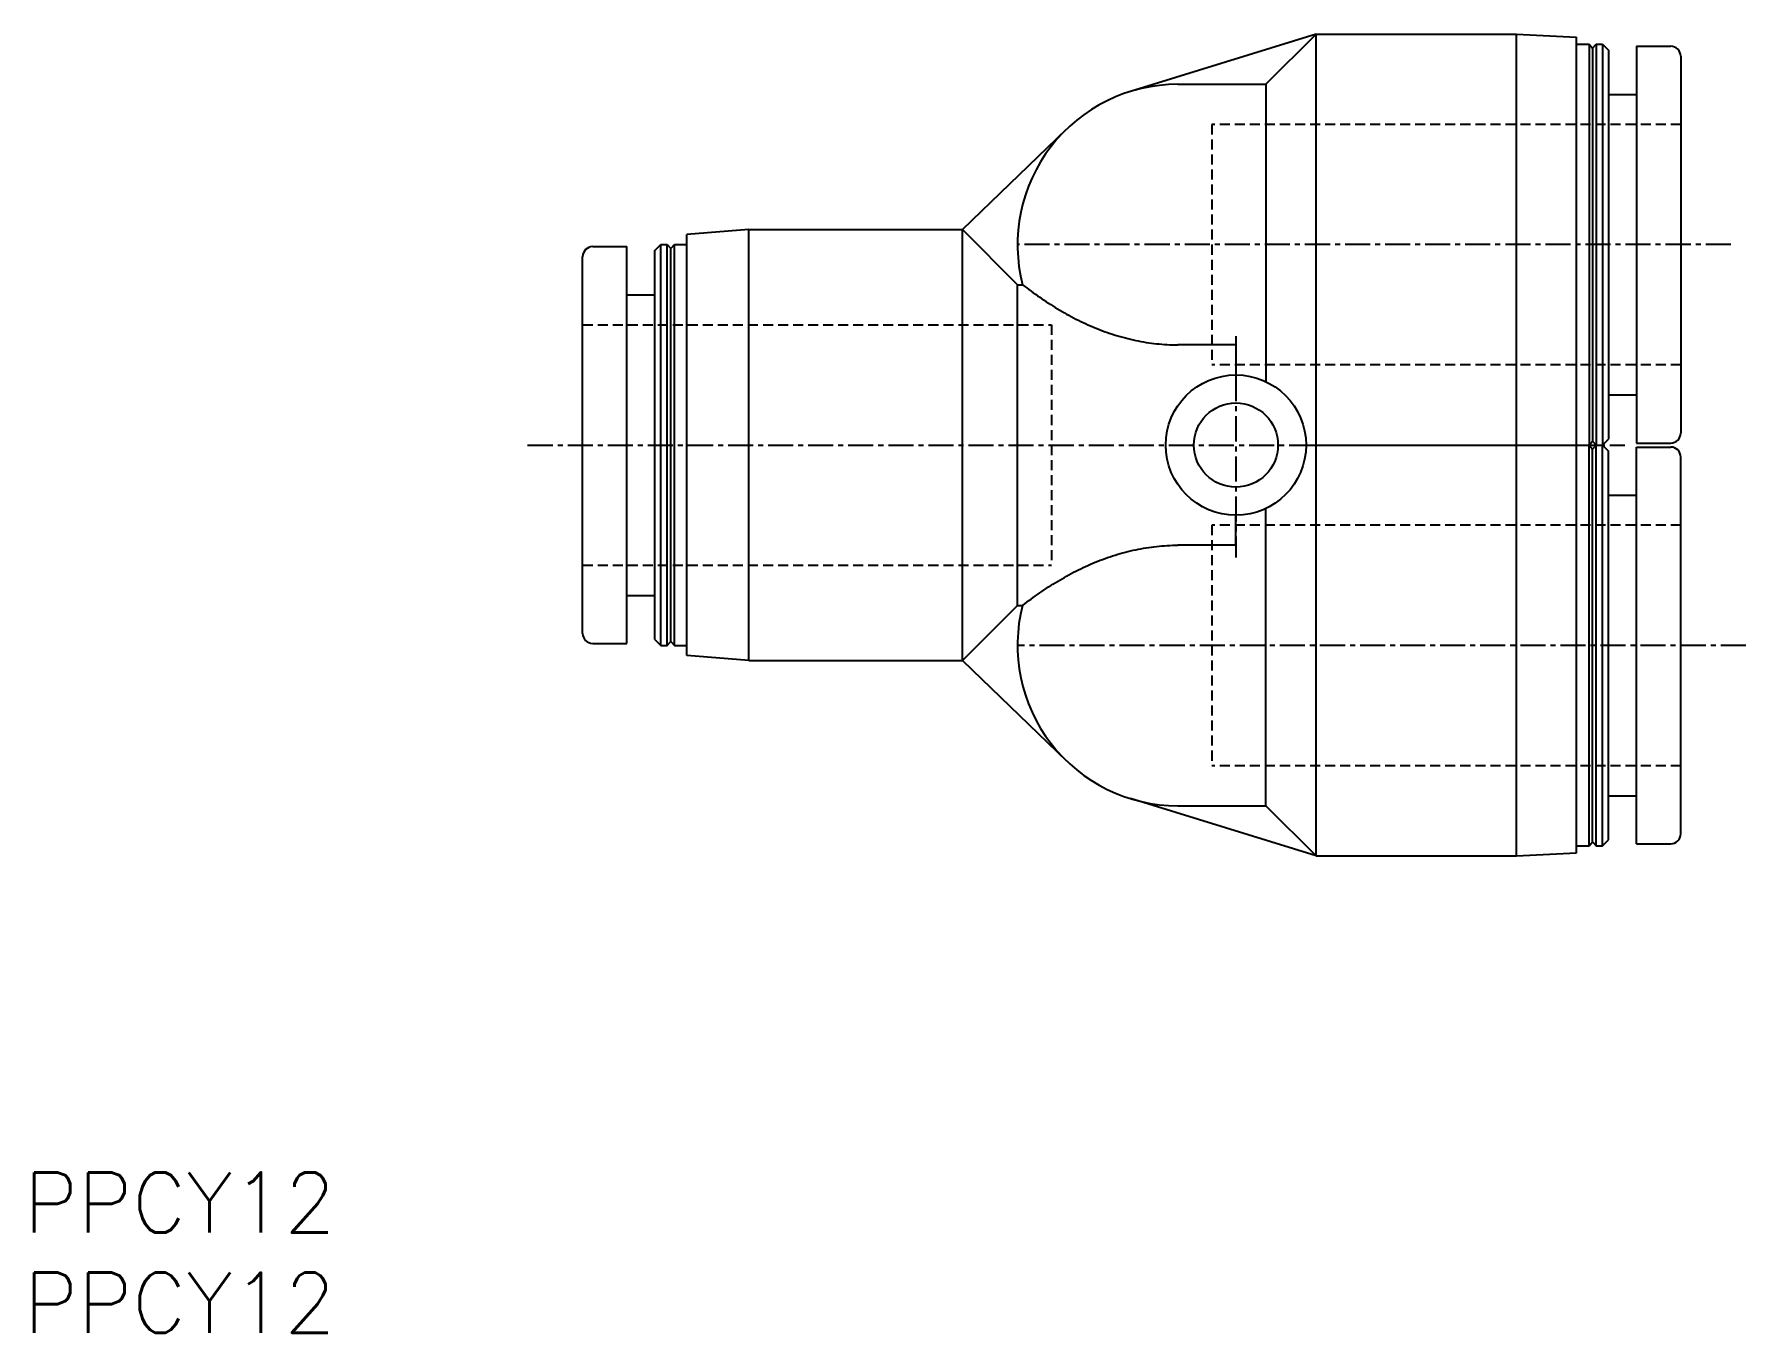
# Model space of a CAD drawing. Extents: x 0.5 to 85.9, y 0 to 64.8.
import ezdxf

# ---------------------------------------------------------------- set-up
doc = ezdxf.new("R2010")
doc.units = 0
doc.linetypes.add('CENTER', pattern=[2, 1.25, -0.25, 0.25, -0.25])
doc.linetypes.add('DASHED', pattern=[0.75, 0.5, -0.25])
doc.layers.get('0').update_dxf_attribs({"linetype": 'CONTINUOUS'})
doc.layers.add('CENTER', color=1, linetype='CENTER')
doc.styles.get("Standard").update_dxf_attribs({"font": 'txt.shx'})

# ---------------------------------------------------------------- blocks, each defined once
blk = doc.blocks.new('*U7')
at = {"color": 7, "linetype": 'CONTINUOUS'}
blk.add_text('PPCY12', height=3, dxfattribs=at).set_placement((0, 0))
blk = doc.blocks.new('*U8')
at = {"color": 7, "linetype": 'CONTINUOUS'}
blk.add_text('PPCY12', height=3, dxfattribs=at).set_placement((0, 5))

msp = doc.modelspace()

# ---------------------------------------------------------------- linework, layer by layer
at = {"color": 7, "linetype": 'CONTINUOUS'}
for p, q in [((64.484, 64.797), (55.226, 61.942)), ((61.984, 62.297), (64.484, 64.797)), ((64.484, 23.797), (64.484, 64.797)), ((64.484, 64.797), (74.484, 64.797)), ((74.484, 23.797), (74.484, 64.797)), ((74.484, 64.797), (77.484, 64.647)), ((77.484, 23.947), (77.484, 64.647)), ((77.484, 64.297), (78.109, 64.297)), ((78.109, 64.297), (78.284, 64.097)), ((78.109, 64.297), (78.109, 44.297)), ((78.284, 64.097), (78.459, 64.297)), ((78.284, 64.097), (78.284, 44.497)), ((78.459, 64.297), (78.459, 44.297)), ((78.459, 64.297), (78.784, 64.297)), ((78.784, 64.297), (78.784, 44.297)), ((78.784, 64.297), (79.084, 63.997)), ((80.484, 64.197), (82.184, 64.197)), ((80.484, 64.197), (80.484, 44.397)), ((79.084, 63.997), (79.084, 44.597)), ((82.684, 63.697), (82.684, 44.897)), ((57.584, 62.297), (61.984, 62.297)), ((61.984, 62.297), (61.984, 47.459)), ((79.084, 61.797), (80.484, 61.797)), ((46.834, 55.047), (52.032, 60.057)), ((36.184, 55.047), (33.084, 54.797)), ((33.084, 33.797), (33.084, 54.797)), ((36.184, 33.547), (36.184, 55.047)), ((36.184, 55.047), (46.834, 55.047)), ((46.834, 33.547), (46.834, 55.047)), ((46.834, 55.047), (49.584, 52.297)), ((28.384, 54.197), (30.084, 54.197)), ((30.084, 34.397), (30.084, 54.197)), ((31.484, 53.997), (31.784, 54.297)), ((31.484, 34.597), (31.484, 53.997)), ((31.784, 34.297), (31.784, 54.297)), ((31.784, 54.297), (32.109, 54.297)), ((32.109, 34.297), (32.109, 54.297)), ((32.109, 54.297), (32.284, 54.097)), ((32.284, 54.097), (32.459, 54.297)), ((32.284, 34.497), (32.284, 54.097)), ((32.459, 34.297), (32.459, 54.297)), ((32.459, 54.297), (33.084, 54.297)), ((27.884, 34.897), (27.884, 53.697)), ((49.584, 36.297), (49.584, 52.297)), ((49.584, 52.297), (49.838, 52.297)), ((30.084, 51.797), (31.484, 51.797)), ((60.484, 49.297), (57.584, 49.297)), ((60.484, 49.297), (60.484, 47.797)), ((79.084, 46.797), (80.484, 46.797)), ((78.109, 44.297), (78.284, 44.497)), ((78.284, 44.497), (78.459, 44.297)), ((78.784, 44.297), (79.084, 44.597)), ((63.984, 44.297), (78.109, 44.297)), ((78.109, 24.297), (78.109, 44.297)), ((78.109, 44.297), (78.284, 44.097)), ((78.284, 44.097), (78.459, 44.297)), ((78.284, 24.497), (78.284, 44.097)), ((78.459, 24.297), (78.459, 44.297)), ((78.459, 44.297), (78.784, 44.297)), ((78.784, 24.297), (78.784, 44.297)), ((78.784, 44.297), (79.084, 43.997)), ((79.084, 24.597), (79.084, 43.997)), ((80.484, 44.397), (82.184, 44.397)), ((80.484, 24.397), (80.484, 44.197)), ((80.484, 44.197), (82.184, 44.197)), ((82.684, 24.897), (82.684, 43.697)), ((61.984, 26.297), (61.984, 41.135)), ((79.084, 41.797), (80.484, 41.797)), ((60.484, 39.297), (60.484, 40.797)), ((60.484, 39.297), (57.584, 39.297)), ((30.084, 36.797), (31.484, 36.797)), ((46.834, 33.547), (49.584, 36.297)), ((49.584, 36.297), (49.838, 36.297)), ((28.384, 34.397), (30.084, 34.397)), ((31.484, 34.597), (31.784, 34.297)), ((31.784, 34.297), (32.109, 34.297)), ((32.109, 34.297), (32.284, 34.497)), ((32.284, 34.497), (32.459, 34.297)), ((32.459, 34.297), (33.084, 34.297)), ((36.184, 33.547), (33.084, 33.797)), ((36.184, 33.547), (46.834, 33.547)), ((46.834, 33.547), (52.032, 28.537)), ((64.484, 23.797), (55.226, 26.652)), ((79.084, 26.797), (80.484, 26.797)), ((57.584, 26.297), (61.984, 26.297)), ((61.984, 26.297), (64.484, 23.797)), ((74.484, 23.797), (77.484, 23.947)), ((77.484, 24.297), (78.109, 24.297)), ((78.109, 24.297), (78.284, 24.497)), ((78.284, 24.497), (78.459, 24.297)), ((78.459, 24.297), (78.784, 24.297)), ((78.784, 24.297), (79.084, 24.597)), ((80.484, 24.397), (82.184, 24.397)), ((64.484, 23.797), (74.484, 23.797))]:
    msp.add_line(p, q, dxfattribs=at)
at = {"color": 3, "linetype": 'DASHED'}
for p, q in [((82.684, 60.297), (59.284, 60.297)), ((59.284, 60.297), (59.284, 48.297)), ((27.884, 50.297), (51.284, 50.297)), ((51.284, 50.297), (51.284, 38.297)), ((82.684, 48.297), (59.284, 48.297)), ((82.684, 40.297), (59.284, 40.297)), ((59.284, 40.297), (59.284, 28.297)), ((27.884, 38.297), (51.284, 38.297)), ((82.684, 28.297), (59.284, 28.297))]:
    msp.add_line(p, q, dxfattribs=at)
at = {"color": 7, "linetype": 'CONTINUOUS'}
for points in [[(49.838, 52.297, 0.013772), (50.691, 51.672, 0.015773), (51.58, 51.099, 0.017689), (52.504, 50.587, 0.019755), (53.465, 50.145, 0.022059), (54.459, 49.785, 0.024168), (55.482, 49.518, 0.025108), (56.528, 49.353, 0.026448), (57.584, 49.297)], [(49.838, 52.297, 0.013772), (50.691, 51.672, 0.015773), (51.58, 51.099, 0.017689), (52.504, 50.587, 0.019755), (53.465, 50.145, 0.022059), (54.459, 49.785, 0.024168), (55.482, 49.518, 0.025108), (56.528, 49.353, 0.026448), (57.584, 49.297)], [(49.838, 36.297, -0.013772), (50.691, 36.921, -0.015772), (51.58, 37.495, -0.01769), (52.504, 38.007, -0.019755), (53.465, 38.449, -0.022059), (54.459, 38.809, -0.024168), (55.482, 39.075, -0.025108), (56.528, 39.24, -0.026448), (57.584, 39.297)], [(49.838, 36.297, -0.013772), (50.691, 36.921, -0.015772), (51.58, 37.495, -0.01769), (52.504, 38.007, -0.019755), (53.465, 38.449, -0.022059), (54.459, 38.809, -0.024168), (55.482, 39.075, -0.025108), (56.528, 39.24, -0.026448), (57.584, 39.297)]]:
    msp.add_lwpolyline(points, format="xyb", dxfattribs=at)
for radius in [3.5, 2.1]:
    msp.add_circle((60.484, 44.297), radius, dxfattribs=at)
for centre, radius, start, end in [((82.184, 63.697), 0.5, 360, 90), ((57.584, 54.297), 8, 90.00001, 194.47751), ((28.384, 53.697), 0.5, 90, 180), ((82.184, 44.897), 0.5, 270, 360), ((82.184, 43.697), 0.5, 360, 90), ((57.584, 34.297), 8, 165.52249, 270), ((28.384, 34.897), 0.5, 180, 270), ((82.184, 24.897), 0.5, 270, 0)]:
    msp.add_arc(centre, radius, start, end, dxfattribs=at)
msp.add_point((60.484, 40.797), dxfattribs=at)
at = {"layer": 'CENTER', "color": 1, "linetype": 'CENTER'}
for p, q in [((85.18, 54.297), (49.584, 54.297)), ((60.484, 49.732), (60.484, 38.683)), ((25.139, 44.297), (79.894, 44.297)), ((85.929, 34.297), (49.584, 34.297))]:
    msp.add_line(p, q, dxfattribs=at)

# ---------------------------------------------------------------- block references
at = {"color": 7, "linetype": 'CONTINUOUS'}
for name in ['*U8', '*U7']:
    msp.add_blockref(name, (0, 0), dxfattribs=at)

doc.saveas('drawing.dxf')
